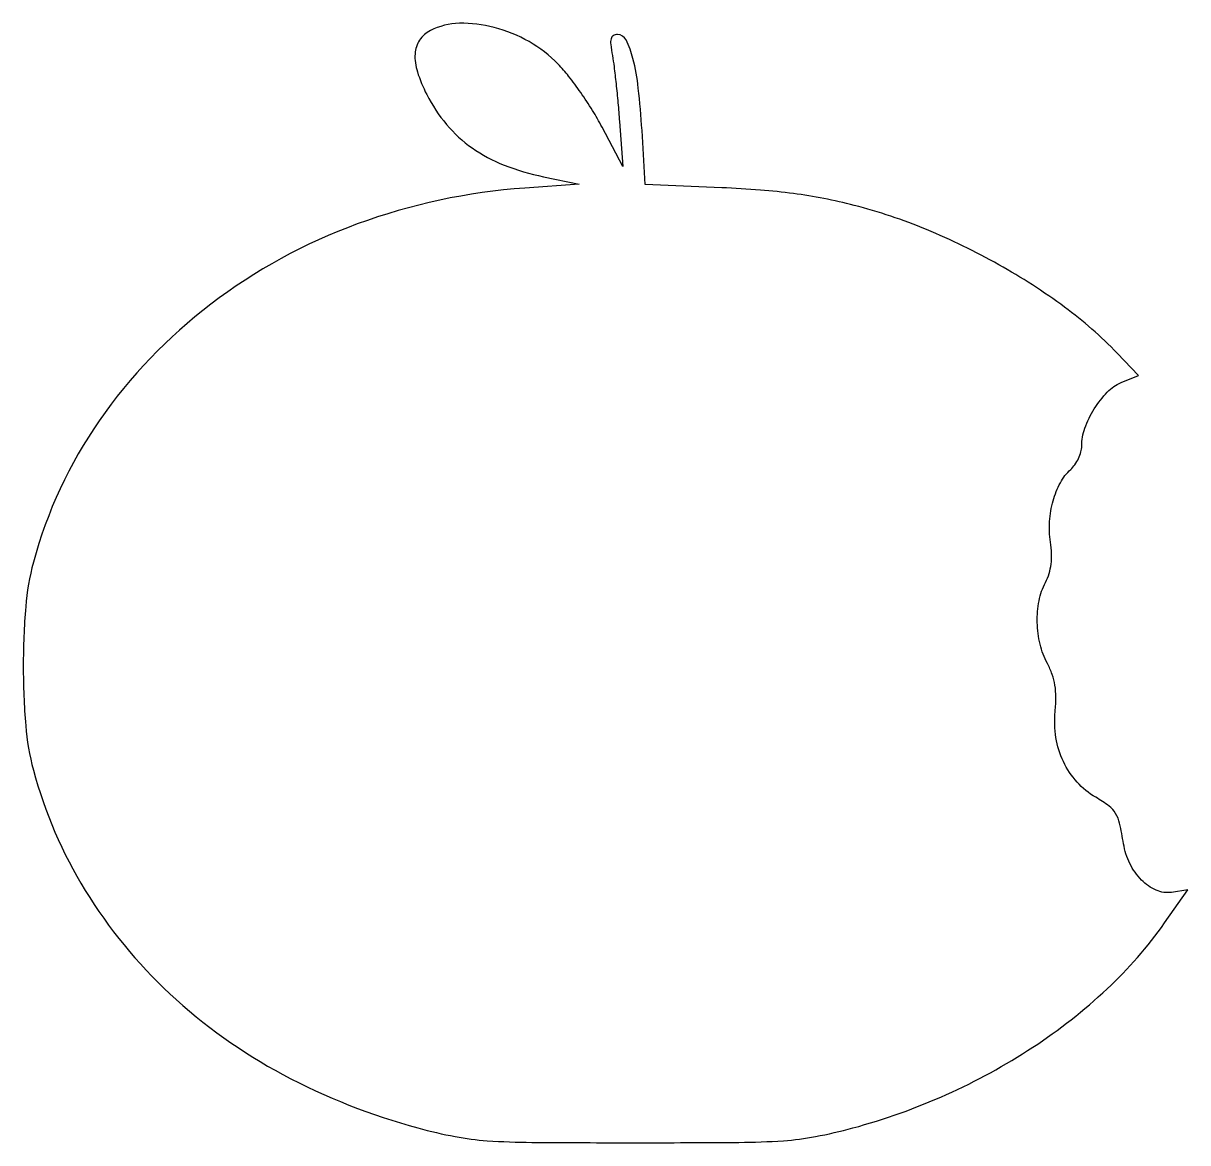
# Model space of a CAD drawing. Extents: x 1 to 208, y 1 to 200.
import ezdxf

# ---------------------------------------------------------------- set-up
doc = ezdxf.new("R2010")
doc.units = 0

msp = doc.modelspace()

# ---------------------------------------------------------------- linework, layer by layer
msp.add_lwpolyline([(73, 198.712087, 0.13061), (71.07602, 197.003781, 0.13258), (70.267693, 194.575426, 0.092815), (70.679728, 191.358477, 0.039601), (72.342523, 187.332184, 0.057186), (75.886485, 181.982157, 0.064443), (80.426531, 177.813454, 0.06052), (86.127501, 174.749276, 0.042411), (93.126151, 172.679687), (99.5, 171.369406), (89.817309, 170.669251, 0.069817), (59.988203, 164.261707, 0.075143), (33.887537, 149.968727, 0.078323), (14.024, 129.21394, 0.08619), (2.301954, 104, 0.045705), (0.931107, 96.102936, 0.020135), (0.503947, 85.5, 0.020135), (0.931107, 74.897064, 0.045705), (2.301954, 67, 0.071878), (11.534882, 45.565523, 0.067833), (26.60607, 27.144033, 0.064869), (46.732762, 12.772902, 0.056696), (70.794188, 3.238994, 0.018562), (77.418613, 1.709837, 0.030527), (83.120373, 0.971893, 0.015273), (91.078533, 0.67627, 0.001647), (109.5, 0.615607, 0.001647), (127.921467, 0.67627, 0.015273), (135.879627, 0.971893, 0.030527), (141.581387, 1.709837, 0.018562), (148.205812, 3.238994, 0.039175), (164.891546, 9.18444, 0.040298), (180.280185, 17.61443, 0.041988), (193.508503, 28.001007, 0.05243), (203.758623, 39.771397), (207.871537, 45.63476), (204.98633, 45.211301, -0.142818), (202.270162, 45.588501, -0.092914), (199.65059, 47.407708, -0.081014), (197.576648, 50.332357, -0.072919), (196.444554, 53.871781, 0.013328), (195.742779, 57.508161, 0.080968), (195.035945, 59.283608, 0.099529), (193.861256, 60.573034, 0.025125), (191.480825, 62.143815, -0.076412), (188.159022, 64.860784, -0.072935), (185.743945, 68.490618, -0.070483), (184.414369, 72.777547, -0.064037), (184.265533, 77.411659, 0.023064), (184.394224, 80.000238, 0.041154), (184.226714, 82.124137, 0.045623), (183.733939, 84.036843, 0.037186), (182.875819, 85.970511, -0.065023), (181.580315, 89.390067, -0.052319), (181.079, 93.293318, -0.053076), (181.399327, 97.150347, -0.073071), (182.540397, 100.430296, 0.045388), (183.185657, 102.000217, 0.043935), (183.545782, 103.677987, 0.040186), (183.625811, 105.525375, 0.027961), (183.431937, 107.605312, -0.053402), (183.276633, 111.28796, -0.051902), (183.89988, 114.956826, -0.05522), (185.19602, 118.180333, -0.08586), (187.037645, 120.534068, 0.057293), (187.788798, 121.389174, 0.041426), (188.423558, 122.488852, 0.042033), (188.856926, 123.651886, 0.068272), (189, 124.694826, -0.087226), (189.558389, 127.871297, -0.051731), (191.240429, 131.341047, -0.052295), (193.551399, 134.323274, -0.103959), (196.007445, 136.003084), (199.120304, 137.292472), (195.310152, 141.255257, 0.04286), (185.953994, 149.45073, 0.03046), (174.229251, 157.012259, 0.029846), (161.341625, 163.273041, 0.035157), (148.476516, 167.568734, 0.014634), (143.067065, 168.793804, 0.01525), (137.668784, 169.681316, 0.013851), (131.785667, 170.299852, 0.008721), (124.887536, 170.711544), (111.275073, 171.2859), (110.687934, 180.89295, 0.01249), (110.034053, 188.475856, 0.034732), (109.075045, 193.733077, 0.051428), (107.857087, 197.042589, 0.286309), (106.322154, 198, 0.133693), (105.576161, 197.796902, 0.203158), (105.181398, 197.264826, 0.089152), (105.119371, 196.225749, 0.015053), (105.414569, 194.25, -0.013798), (105.71379, 192.281142, -0.004079), (106.063953, 189.251563, -0.004091), (106.402093, 185.837877, -0.004396), (106.675606, 182.5), (107.26039, 174.5), (103.581476, 181.5, 0.017909), (101.871553, 184.48853, 0.013109), (99.77138, 187.682011, 0.01328), (97.619897, 190.605074, 0.028398), (95.777073, 192.715357, 0.069343), (90.570238, 196.737317, 0.065545), (84.363626, 199.276544, 0.070374), (78.168644, 200.004189, 0.111141)], format="xyb", close=True)

doc.saveas('drawing.dxf')
